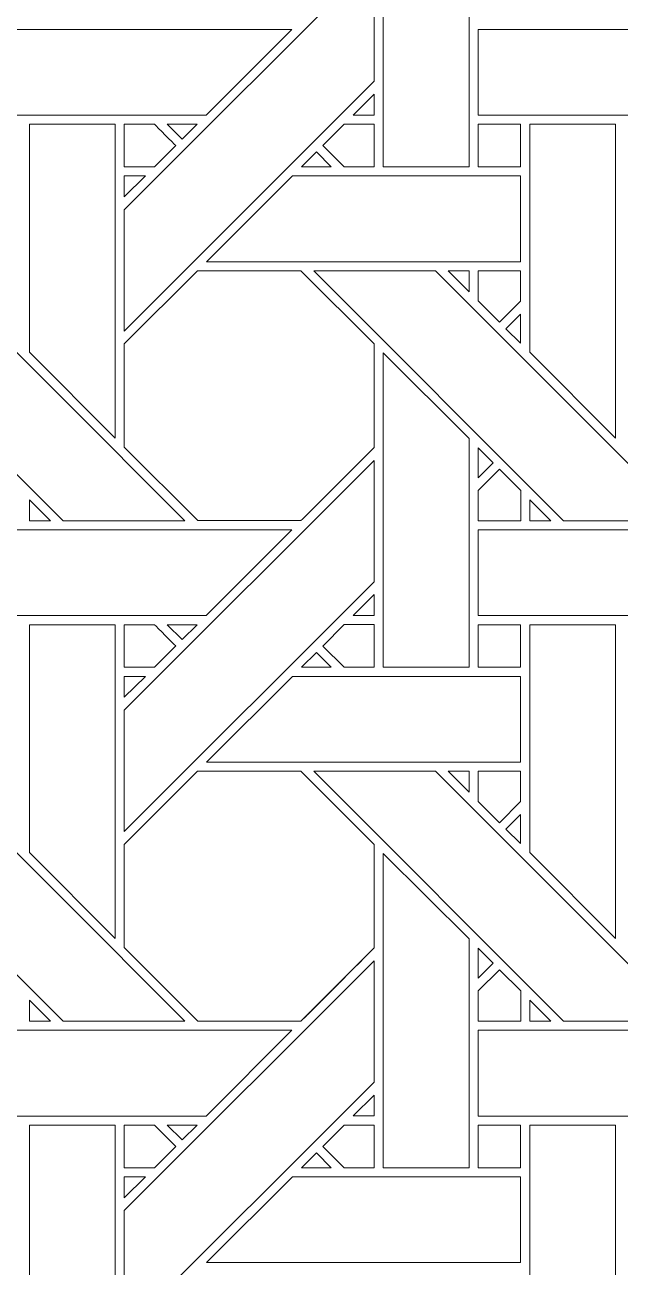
# Model space of a CAD drawing. Header units: inches. Extents: x 2.4 to 22.4, y -0.9 to 19.1.
# Drawn here: x 13.38 to 14.509, y 11.712 to 14.067 of the extents above; entities that cross this region are included whole.
import ezdxf

# ---------------------------------------------------------------- set-up
doc = ezdxf.new("R2010")
doc.units = ezdxf.units.IN
doc.header["$MEASUREMENT"] = 0
doc.layers.add('Design', color=7, linetype='Continuous', lineweight=0)

msp = doc.modelspace()

# ---------------------------------------------------------------- linework, layer by layer
at = {"layer": 'Design'}
for points, knots in [([(2.3829, 19.0948), (2.3829, 19.0948), (2.3829, -0.9052), (2.3829, -0.9052), (2.3829, -0.9052), (22.3829, -0.9052), (22.3829, -0.9052), (22.3829, -0.9052), (22.3829, 19.0948), (22.3829, 19.0948), (22.3829, 19.0948), (2.3829, 19.0948), (2.3829, 19.0948)], [0, 0, 0, 0, 1, 1, 1, 2, 2, 2, 3, 3, 3, 4, 4, 4, 4]), ([(3.3653, 18.1123), (3.3653, 18.1123), (3.3653, 0.0772), (3.3653, 0.0772), (3.3653, 0.0772), (21.4004, 0.0772), (21.4004, 0.0772), (21.4004, 0.0772), (21.4004, 18.1123), (21.4004, 18.1123), (21.4004, 18.1123), (3.3653, 18.1123), (3.3653, 18.1123)], [0, 0, 0, 0, 1, 1, 1, 2, 2, 2, 3, 3, 3, 4, 4, 4, 4]), ([(14.0599, 13.798), (14.0599, 13.798), (14.0599, 14.3939), (14.0599, 14.3939), (14.0599, 14.3939), (14.2227, 14.2317), (14.2227, 14.2317), (14.2227, 14.2317), (14.2227, 13.798), (14.2227, 13.798), (14.2227, 13.798), (14.0599, 13.798), (14.0599, 13.798)], [0, 0, 0, 0, 1, 1, 1, 2, 2, 2, 3, 3, 3, 4, 4, 4, 4]), ([(14.0428, 13.9603), (14.0428, 13.9603), (13.5691, 13.4866), (13.5691, 13.4866), (13.5691, 13.4866), (13.5691, 13.7167), (13.5691, 13.7167), (13.5691, 13.7167), (14.0428, 14.1903), (14.0428, 14.1903), (14.0428, 14.1903), (14.0428, 13.9603), (14.0428, 13.9603)], [0, 0, 0, 0, 1, 1, 1, 2, 2, 2, 3, 3, 3, 4, 4, 4, 4]), ([(13.887, 14.0588), (13.887, 14.0588), (13.7242, 13.8961), (13.7242, 13.8961), (13.7242, 13.8961), (13.2913, 13.8961), (13.2913, 13.8961), (13.2913, 13.8961), (13.2913, 14.0588), (13.2913, 14.0588), (13.2913, 14.0588), (13.887, 14.0588), (13.887, 14.0588)], [0, 0, 0, 0, 1, 1, 1, 2, 2, 2, 3, 3, 3, 4, 4, 4, 4]), ([(14.8357, 14.0588), (14.8357, 14.0588), (14.673, 13.8961), (14.673, 13.8961), (14.673, 13.8961), (14.24, 13.8961), (14.24, 13.8961), (14.24, 13.8961), (14.24, 14.0588), (14.24, 14.0588), (14.24, 14.0588), (14.8357, 14.0588), (14.8357, 14.0588)], [0, 0, 0, 0, 1, 1, 1, 2, 2, 2, 3, 3, 3, 4, 4, 4, 4]), ([(14.003, 13.8961), (14.003, 13.8961), (14.0428, 13.9359), (14.0428, 13.9359), (14.0428, 13.9359), (14.0428, 13.8961), (14.0428, 13.8961), (14.0428, 13.8961), (14.003, 13.8961), (14.003, 13.8961)], [0, 0, 0, 0, 1, 1, 1, 2, 2, 2, 3, 3, 3, 3]), ([(13.3891, 13.4466), (13.3891, 13.4466), (13.3891, 13.8788), (13.3891, 13.8788), (13.3891, 13.8788), (13.552, 13.8788), (13.552, 13.8788), (13.552, 13.8788), (13.552, 13.2837), (13.552, 13.2837), (13.552, 13.2837), (13.3891, 13.4466), (13.3891, 13.4466)], [0, 0, 0, 0, 1, 1, 1, 2, 2, 2, 3, 3, 3, 4, 4, 4, 4]), ([(13.6262, 13.8789), (13.6313, 13.8738), (13.6621, 13.8429), (13.6665, 13.8385), (13.6665, 13.8385), (13.6261, 13.7981), (13.6261, 13.7981), (13.6261, 13.7981), (13.5691, 13.7981), (13.5691, 13.7981), (13.5691, 13.7981), (13.5691, 13.8789), (13.5691, 13.8789), (13.5691, 13.8789), (13.6262, 13.8789), (13.6262, 13.8789)], [0, 0, 0, 0, 1, 1, 1, 2, 2, 2, 3, 3, 3, 4, 4, 4, 5, 5, 5, 5]), ([(13.6665, 13.8385), (13.6665, 13.8385), (13.6261, 13.7981), (13.6261, 13.7981), (13.6261, 13.7981), (13.5691, 13.7981), (13.5691, 13.7981), (13.5691, 13.7981), (13.5691, 13.8789), (13.5691, 13.8789), (13.5691, 13.8789), (13.6262, 13.8789), (13.6262, 13.8789), (13.6313, 13.8737), (13.6621, 13.8429), (13.6665, 13.8385)], [0, 0, 0, 0, 1, 1, 1, 2, 2, 2, 3, 3, 3, 4, 4, 4, 5, 5, 5, 5]), ([(13.6505, 13.8788), (13.6505, 13.8788), (13.707, 13.8788), (13.707, 13.8788), (13.707, 13.8788), (13.6787, 13.8506), (13.6787, 13.8506), (13.6787, 13.8506), (13.6505, 13.8788), (13.6505, 13.8788)], [0, 0, 0, 0, 1, 1, 1, 2, 2, 2, 3, 3, 3, 3]), ([(13.9857, 13.7981), (13.9857, 13.7981), (13.9453, 13.8385), (13.9453, 13.8385), (13.9453, 13.8385), (13.9858, 13.8789), (13.9858, 13.8789), (13.9858, 13.8789), (14.0428, 13.8789), (14.0428, 13.8789), (14.0428, 13.8789), (14.0428, 13.7981), (14.0428, 13.7981), (14.0428, 13.7981), (13.9857, 13.7981), (13.9857, 13.7981)], [0, 0, 0, 0, 1, 1, 1, 2, 2, 2, 3, 3, 3, 4, 4, 4, 5, 5, 5, 5]), ([(14.0428, 13.8789), (14.0428, 13.8789), (14.0428, 13.7981), (14.0428, 13.7981), (14.0428, 13.7981), (13.9857, 13.7981), (13.9857, 13.7981), (13.9857, 13.7981), (13.9453, 13.8385), (13.9453, 13.8385), (13.9453, 13.8385), (13.9858, 13.8789), (13.9858, 13.8789), (13.9858, 13.8789), (14.0428, 13.8789), (14.0428, 13.8789)], [0, 0, 0, 0, 1, 1, 1, 2, 2, 2, 3, 3, 3, 4, 4, 4, 5, 5, 5, 5]), ([(14.24, 13.8789), (14.24, 13.8789), (14.3203, 13.8789), (14.3203, 13.8789), (14.3203, 13.8789), (14.3203, 13.7981), (14.3203, 13.7981), (14.3203, 13.7981), (14.24, 13.7981), (14.24, 13.7981), (14.24, 13.7981), (14.24, 13.8789), (14.24, 13.8789)], [0, 0, 0, 0, 1, 1, 1, 2, 2, 2, 3, 3, 3, 4, 4, 4, 4]), ([(14.3203, 13.8789), (14.3203, 13.8789), (14.3203, 13.7981), (14.3203, 13.7981), (14.3203, 13.7981), (14.24, 13.7981), (14.24, 13.7981), (14.24, 13.7981), (14.24, 13.8789), (14.24, 13.8789), (14.24, 13.8789), (14.3203, 13.8789), (14.3203, 13.8789)], [0, 0, 0, 0, 1, 1, 1, 2, 2, 2, 3, 3, 3, 4, 4, 4, 4]), ([(14.3378, 13.4466), (14.3378, 13.4466), (14.3378, 13.8788), (14.3378, 13.8788), (14.3378, 13.8788), (14.5007, 13.8788), (14.5007, 13.8788), (14.5007, 13.8788), (14.5007, 13.2837), (14.5007, 13.2837), (14.5007, 13.2837), (14.3378, 13.4466), (14.3378, 13.4466)], [0, 0, 0, 0, 1, 1, 1, 2, 2, 2, 3, 3, 3, 4, 4, 4, 4]), ([(13.9615, 13.798), (13.9615, 13.798), (13.905, 13.798), (13.905, 13.798), (13.905, 13.798), (13.9332, 13.8263), (13.9332, 13.8263), (13.9332, 13.8263), (13.9615, 13.798), (13.9615, 13.798)], [0, 0, 0, 0, 1, 1, 1, 2, 2, 2, 3, 3, 3, 3]), ([(13.609, 13.7809), (13.609, 13.7809), (13.5691, 13.7411), (13.5691, 13.7411), (13.5691, 13.7411), (13.5691, 13.7809), (13.5691, 13.7809), (13.5691, 13.7809), (13.609, 13.7809), (13.609, 13.7809)], [0, 0, 0, 0, 1, 1, 1, 2, 2, 2, 3, 3, 3, 3]), ([(14.3203, 13.7809), (14.3203, 13.7809), (14.3203, 13.6181), (14.3203, 13.6181), (14.3203, 13.6181), (13.725, 13.6181), (13.725, 13.6181), (13.725, 13.6181), (13.8878, 13.7809), (13.8878, 13.7809), (13.8878, 13.7809), (14.3203, 13.7809), (14.3203, 13.7809)], [0, 0, 0, 0, 1, 1, 1, 2, 2, 2, 3, 3, 3, 4, 4, 4, 4]), ([(13.6841, 13.1273), (13.6841, 13.1273), (13.4531, 13.1273), (13.4531, 13.1273), (13.4531, 13.1273), (12.9795, 13.601), (12.9795, 13.601), (12.9795, 13.601), (13.2105, 13.601), (13.2105, 13.601), (13.2105, 13.601), (13.6841, 13.1273), (13.6841, 13.1273)], [0, 0, 0, 0, 1, 1, 1, 2, 2, 2, 3, 3, 3, 4, 4, 4, 4]), ([(13.7078, 13.601), (13.7078, 13.601), (13.904, 13.601), (13.904, 13.601), (13.904, 13.601), (14.0428, 13.4623), (14.0428, 13.4623), (14.0428, 13.4623), (14.0428, 13.2661), (14.0428, 13.2661), (14.025, 13.2481), (13.9131, 13.1364), (13.9041, 13.1274), (13.9041, 13.1274), (13.7084, 13.1274), (13.7084, 13.1274), (13.7084, 13.1274), (13.5691, 13.2666), (13.5691, 13.2666), (13.5691, 13.2666), (13.5691, 13.4623), (13.5691, 13.4623), (13.5691, 13.4623), (13.7078, 13.601), (13.7078, 13.601)], [0, 0, 0, 0, 1, 1, 1, 2, 2, 2, 3, 3, 3, 4, 4, 4, 5, 5, 5, 6, 6, 6, 7, 7, 7, 8, 8, 8, 8]), ([(14.0428, 13.4623), (14.0428, 13.4623), (14.0428, 13.2661), (14.0428, 13.2661), (14.025, 13.2481), (13.9131, 13.1364), (13.9041, 13.1274), (13.9041, 13.1274), (13.7084, 13.1274), (13.7084, 13.1274), (13.7084, 13.1274), (13.5691, 13.2666), (13.5691, 13.2666), (13.5691, 13.2666), (13.5691, 13.4623), (13.5691, 13.4623), (13.5691, 13.4623), (13.7078, 13.601), (13.7078, 13.601), (13.7078, 13.601), (13.904, 13.601), (13.904, 13.601), (13.904, 13.601), (14.0428, 13.4623), (14.0428, 13.4623)], [0, 0, 0, 0, 1, 1, 1, 2, 2, 2, 3, 3, 3, 4, 4, 4, 5, 5, 5, 6, 6, 6, 7, 7, 7, 8, 8, 8, 8]), ([(14.6329, 13.1273), (14.6329, 13.1273), (14.4018, 13.1273), (14.4018, 13.1273), (14.4018, 13.1273), (13.9283, 13.601), (13.9283, 13.601), (13.9283, 13.601), (14.1592, 13.601), (14.1592, 13.601), (14.1592, 13.601), (14.6329, 13.1273), (14.6329, 13.1273)], [0, 0, 0, 0, 1, 1, 1, 2, 2, 2, 3, 3, 3, 4, 4, 4, 4]), ([(14.1833, 13.601), (14.1833, 13.601), (14.2228, 13.601), (14.2228, 13.601), (14.2228, 13.601), (14.2228, 13.5611), (14.2228, 13.5611), (14.2228, 13.5611), (14.1833, 13.601), (14.1833, 13.601)], [0, 0, 0, 0, 1, 1, 1, 2, 2, 2, 3, 3, 3, 3]), ([(14.3203, 13.601), (14.3203, 13.601), (14.3203, 13.5434), (14.3203, 13.5434), (14.3203, 13.5434), (14.2803, 13.5035), (14.2803, 13.5035), (14.2803, 13.5035), (14.24, 13.5438), (14.24, 13.5438), (14.24, 13.5438), (14.24, 13.601), (14.24, 13.601), (14.24, 13.601), (14.3203, 13.601), (14.3203, 13.601)], [0, 0, 0, 0, 1, 1, 1, 2, 2, 2, 3, 3, 3, 4, 4, 4, 5, 5, 5, 5]), ([(14.2803, 13.5035), (14.2803, 13.5035), (14.24, 13.5438), (14.24, 13.5438), (14.24, 13.5438), (14.24, 13.601), (14.24, 13.601), (14.24, 13.601), (14.3203, 13.601), (14.3203, 13.601), (14.3203, 13.601), (14.3203, 13.5434), (14.3203, 13.5434), (14.3203, 13.5434), (14.2803, 13.5035), (14.2803, 13.5035)], [0, 0, 0, 0, 1, 1, 1, 2, 2, 2, 3, 3, 3, 4, 4, 4, 5, 5, 5, 5]), ([(14.3203, 13.5191), (14.3203, 13.5191), (14.3203, 13.464), (14.3203, 13.464), (14.3203, 13.464), (14.2925, 13.4913), (14.2925, 13.4913), (14.2925, 13.4913), (14.3203, 13.5191), (14.3203, 13.5191)], [0, 0, 0, 0, 1, 1, 1, 2, 2, 2, 3, 3, 3, 3]), ([(14.0599, 12.8493), (14.0599, 12.8493), (14.0599, 13.4452), (14.0599, 13.4452), (14.0599, 13.4452), (14.2227, 13.283), (14.2227, 13.283), (14.2227, 13.283), (14.2227, 12.8493), (14.2227, 12.8493), (14.2227, 12.8493), (14.0599, 12.8493), (14.0599, 12.8493)], [0, 0, 0, 0, 1, 1, 1, 2, 2, 2, 3, 3, 3, 4, 4, 4, 4]), ([(14.24, 13.2088), (14.24, 13.2088), (14.24, 13.2655), (14.24, 13.2655), (14.24, 13.2655), (14.2682, 13.2369), (14.2682, 13.2369), (14.2682, 13.2369), (14.24, 13.2088), (14.24, 13.2088)], [0, 0, 0, 0, 1, 1, 1, 2, 2, 2, 3, 3, 3, 3]), ([(14.0428, 13.0116), (14.0428, 13.0116), (13.5691, 12.5379), (13.5691, 12.5379), (13.5691, 12.5379), (13.5691, 12.768), (13.5691, 12.768), (13.5691, 12.768), (14.0428, 13.2416), (14.0428, 13.2416), (14.0428, 13.2416), (14.0428, 13.0116), (14.0428, 13.0116)], [0, 0, 0, 0, 1, 1, 1, 2, 2, 2, 3, 3, 3, 4, 4, 4, 4]), ([(14.24, 13.1271), (14.24, 13.1271), (14.24, 13.1844), (14.24, 13.1844), (14.24, 13.1844), (14.2803, 13.2247), (14.2803, 13.2247), (14.2803, 13.2247), (14.3207, 13.1844), (14.3207, 13.1844), (14.3207, 13.1844), (14.3207, 13.1271), (14.3207, 13.1271), (14.3207, 13.1271), (14.24, 13.1271), (14.24, 13.1271)], [0, 0, 0, 0, 1, 1, 1, 2, 2, 2, 3, 3, 3, 4, 4, 4, 5, 5, 5, 5]), ([(14.2803, 13.2247), (14.2803, 13.2247), (14.3207, 13.1844), (14.3207, 13.1844), (14.3207, 13.1844), (14.3207, 13.1271), (14.3207, 13.1271), (14.3207, 13.1271), (14.24, 13.1271), (14.24, 13.1271), (14.24, 13.1271), (14.24, 13.1844), (14.24, 13.1844), (14.24, 13.1844), (14.2803, 13.2247), (14.2803, 13.2247)], [0, 0, 0, 0, 1, 1, 1, 2, 2, 2, 3, 3, 3, 4, 4, 4, 5, 5, 5, 5]), ([(13.3892, 13.1273), (13.3892, 13.1273), (13.3892, 13.1671), (13.3892, 13.1671), (13.3892, 13.1671), (13.4289, 13.1273), (13.4289, 13.1273), (13.4289, 13.1273), (13.3892, 13.1273), (13.3892, 13.1273)], [0, 0, 0, 0, 1, 1, 1, 2, 2, 2, 3, 3, 3, 3]), ([(14.3379, 13.1273), (14.3379, 13.1273), (14.3379, 13.1671), (14.3379, 13.1671), (14.3379, 13.1671), (14.3776, 13.1273), (14.3776, 13.1273), (14.3776, 13.1273), (14.3379, 13.1273), (14.3379, 13.1273)], [0, 0, 0, 0, 1, 1, 1, 2, 2, 2, 3, 3, 3, 3]), ([(13.887, 13.1101), (13.887, 13.1101), (13.7242, 12.9474), (13.7242, 12.9474), (13.7242, 12.9474), (13.2913, 12.9474), (13.2913, 12.9474), (13.2913, 12.9474), (13.2913, 13.1101), (13.2913, 13.1101), (13.2913, 13.1101), (13.887, 13.1101), (13.887, 13.1101)], [0, 0, 0, 0, 1, 1, 1, 2, 2, 2, 3, 3, 3, 4, 4, 4, 4]), ([(14.8357, 13.1101), (14.8357, 13.1101), (14.673, 12.9474), (14.673, 12.9474), (14.673, 12.9474), (14.24, 12.9474), (14.24, 12.9474), (14.24, 12.9474), (14.24, 13.1101), (14.24, 13.1101), (14.24, 13.1101), (14.8357, 13.1101), (14.8357, 13.1101)], [0, 0, 0, 0, 1, 1, 1, 2, 2, 2, 3, 3, 3, 4, 4, 4, 4]), ([(14.003, 12.9474), (14.003, 12.9474), (14.0428, 12.9872), (14.0428, 12.9872), (14.0428, 12.9872), (14.0428, 12.9474), (14.0428, 12.9474), (14.0428, 12.9474), (14.003, 12.9474), (14.003, 12.9474)], [0, 0, 0, 0, 1, 1, 1, 2, 2, 2, 3, 3, 3, 3]), ([(13.3891, 12.4979), (13.3891, 12.4979), (13.3891, 12.9301), (13.3891, 12.9301), (13.3891, 12.9301), (13.552, 12.9301), (13.552, 12.9301), (13.552, 12.9301), (13.552, 12.335), (13.552, 12.335), (13.552, 12.335), (13.3891, 12.4979), (13.3891, 12.4979)], [0, 0, 0, 0, 1, 1, 1, 2, 2, 2, 3, 3, 3, 4, 4, 4, 4]), ([(13.6262, 12.9301), (13.6313, 12.925), (13.6621, 12.8942), (13.6665, 12.8898), (13.6665, 12.8898), (13.6261, 12.8494), (13.6261, 12.8494), (13.6261, 12.8494), (13.5691, 12.8494), (13.5691, 12.8494), (13.5691, 12.8494), (13.5691, 12.9301), (13.5691, 12.9301), (13.5691, 12.9301), (13.6262, 12.9301), (13.6262, 12.9301)], [0, 0, 0, 0, 1, 1, 1, 2, 2, 2, 3, 3, 3, 4, 4, 4, 5, 5, 5, 5]), ([(13.6665, 12.8898), (13.6665, 12.8898), (13.6261, 12.8494), (13.6261, 12.8494), (13.6261, 12.8494), (13.5691, 12.8494), (13.5691, 12.8494), (13.5691, 12.8494), (13.5691, 12.9301), (13.5691, 12.9301), (13.5691, 12.9301), (13.6262, 12.9301), (13.6262, 12.9301), (13.6313, 12.925), (13.6621, 12.8942), (13.6665, 12.8898)], [0, 0, 0, 0, 1, 1, 1, 2, 2, 2, 3, 3, 3, 4, 4, 4, 5, 5, 5, 5]), ([(13.6505, 12.9301), (13.6505, 12.9301), (13.707, 12.9301), (13.707, 12.9301), (13.707, 12.9301), (13.6787, 12.9019), (13.6787, 12.9019), (13.6787, 12.9019), (13.6505, 12.9301), (13.6505, 12.9301)], [0, 0, 0, 0, 1, 1, 1, 2, 2, 2, 3, 3, 3, 3]), ([(13.9857, 12.8494), (13.9857, 12.8494), (13.9453, 12.8897), (13.9453, 12.8897), (13.9453, 12.8897), (13.9858, 12.9302), (13.9858, 12.9302), (13.9858, 12.9302), (14.0428, 12.9302), (14.0428, 12.9302), (14.0428, 12.9302), (14.0428, 12.8494), (14.0428, 12.8494), (14.0428, 12.8494), (13.9857, 12.8494), (13.9857, 12.8494)], [0, 0, 0, 0, 1, 1, 1, 2, 2, 2, 3, 3, 3, 4, 4, 4, 5, 5, 5, 5]), ([(14.0428, 12.9302), (14.0428, 12.9302), (14.0428, 12.8494), (14.0428, 12.8494), (14.0428, 12.8494), (13.9857, 12.8494), (13.9857, 12.8494), (13.9857, 12.8494), (13.9453, 12.8897), (13.9453, 12.8897), (13.9453, 12.8897), (13.9858, 12.9302), (13.9858, 12.9302), (13.9858, 12.9302), (14.0428, 12.9302), (14.0428, 12.9302)], [0, 0, 0, 0, 1, 1, 1, 2, 2, 2, 3, 3, 3, 4, 4, 4, 5, 5, 5, 5]), ([(14.24, 12.9301), (14.24, 12.9301), (14.3203, 12.9301), (14.3203, 12.9301), (14.3203, 12.9301), (14.3203, 12.8494), (14.3203, 12.8494), (14.3203, 12.8494), (14.24, 12.8494), (14.24, 12.8494), (14.24, 12.8494), (14.24, 12.9301), (14.24, 12.9301)], [0, 0, 0, 0, 1, 1, 1, 2, 2, 2, 3, 3, 3, 4, 4, 4, 4]), ([(14.3203, 12.9301), (14.3203, 12.9301), (14.3203, 12.8494), (14.3203, 12.8494), (14.3203, 12.8494), (14.24, 12.8494), (14.24, 12.8494), (14.24, 12.8494), (14.24, 12.9301), (14.24, 12.9301), (14.24, 12.9301), (14.3203, 12.9301), (14.3203, 12.9301)], [0, 0, 0, 0, 1, 1, 1, 2, 2, 2, 3, 3, 3, 4, 4, 4, 4]), ([(14.3378, 12.4979), (14.3378, 12.4979), (14.3378, 12.9301), (14.3378, 12.9301), (14.3378, 12.9301), (14.5007, 12.9301), (14.5007, 12.9301), (14.5007, 12.9301), (14.5007, 12.335), (14.5007, 12.335), (14.5007, 12.335), (14.3378, 12.4979), (14.3378, 12.4979)], [0, 0, 0, 0, 1, 1, 1, 2, 2, 2, 3, 3, 3, 4, 4, 4, 4]), ([(13.9615, 12.8493), (13.9615, 12.8493), (13.905, 12.8493), (13.905, 12.8493), (13.905, 12.8493), (13.9332, 12.8776), (13.9332, 12.8776), (13.9332, 12.8776), (13.9615, 12.8493), (13.9615, 12.8493)], [0, 0, 0, 0, 1, 1, 1, 2, 2, 2, 3, 3, 3, 3]), ([(13.609, 12.8322), (13.609, 12.8322), (13.5691, 12.7924), (13.5691, 12.7924), (13.5691, 12.7924), (13.5691, 12.8322), (13.5691, 12.8322), (13.5691, 12.8322), (13.609, 12.8322), (13.609, 12.8322)], [0, 0, 0, 0, 1, 1, 1, 2, 2, 2, 3, 3, 3, 3]), ([(14.3203, 12.8322), (14.3203, 12.8322), (14.3203, 12.6694), (14.3203, 12.6694), (14.3203, 12.6694), (13.725, 12.6694), (13.725, 12.6694), (13.725, 12.6694), (13.8878, 12.8322), (13.8878, 12.8322), (13.8878, 12.8322), (14.3203, 12.8322), (14.3203, 12.8322)], [0, 0, 0, 0, 1, 1, 1, 2, 2, 2, 3, 3, 3, 4, 4, 4, 4]), ([(13.6841, 12.1786), (13.6841, 12.1786), (13.4531, 12.1786), (13.4531, 12.1786), (13.4531, 12.1786), (12.9795, 12.6522), (12.9795, 12.6522), (12.9795, 12.6522), (13.2105, 12.6522), (13.2105, 12.6522), (13.2105, 12.6522), (13.6841, 12.1786), (13.6841, 12.1786)], [0, 0, 0, 0, 1, 1, 1, 2, 2, 2, 3, 3, 3, 4, 4, 4, 4]), ([(13.7078, 12.6523), (13.7078, 12.6523), (13.904, 12.6523), (13.904, 12.6523), (13.904, 12.6523), (14.0428, 12.5135), (14.0428, 12.5135), (14.0428, 12.5135), (14.0428, 12.3173), (14.0428, 12.3173), (14.025, 12.2994), (13.9131, 12.1876), (13.9041, 12.1786), (13.9041, 12.1786), (13.7084, 12.1786), (13.7084, 12.1786), (13.7084, 12.1786), (13.5691, 12.3179), (13.5691, 12.3179), (13.5691, 12.3179), (13.5691, 12.5135), (13.5691, 12.5135), (13.5691, 12.5135), (13.7078, 12.6523), (13.7078, 12.6523)], [0, 0, 0, 0, 1, 1, 1, 2, 2, 2, 3, 3, 3, 4, 4, 4, 5, 5, 5, 6, 6, 6, 7, 7, 7, 8, 8, 8, 8]), ([(14.0428, 12.5135), (14.0428, 12.5135), (14.0428, 12.3173), (14.0428, 12.3173), (14.0246, 12.299), (13.9128, 12.1874), (13.9041, 12.1786), (13.9041, 12.1786), (13.7084, 12.1786), (13.7084, 12.1786), (13.7084, 12.1786), (13.5691, 12.3179), (13.5691, 12.3179), (13.5691, 12.3179), (13.5691, 12.5135), (13.5691, 12.5135), (13.5691, 12.5135), (13.7078, 12.6523), (13.7078, 12.6523), (13.7078, 12.6523), (13.904, 12.6523), (13.904, 12.6523), (13.904, 12.6523), (14.0428, 12.5135), (14.0428, 12.5135)], [0, 0, 0, 0, 1, 1, 1, 2, 2, 2, 3, 3, 3, 4, 4, 4, 5, 5, 5, 6, 6, 6, 7, 7, 7, 8, 8, 8, 8]), ([(14.6329, 12.1786), (14.6329, 12.1786), (14.4018, 12.1786), (14.4018, 12.1786), (14.4018, 12.1786), (13.9283, 12.6522), (13.9283, 12.6522), (13.9283, 12.6522), (14.1592, 12.6522), (14.1592, 12.6522), (14.1592, 12.6522), (14.6329, 12.1786), (14.6329, 12.1786)], [0, 0, 0, 0, 1, 1, 1, 2, 2, 2, 3, 3, 3, 4, 4, 4, 4]), ([(14.1833, 12.6522), (14.1833, 12.6522), (14.2228, 12.6522), (14.2228, 12.6522), (14.2228, 12.6522), (14.2228, 12.6124), (14.2228, 12.6124), (14.2228, 12.6124), (14.1833, 12.6522), (14.1833, 12.6522)], [0, 0, 0, 0, 1, 1, 1, 2, 2, 2, 3, 3, 3, 3]), ([(14.3203, 12.6523), (14.3203, 12.6523), (14.3203, 12.5947), (14.3203, 12.5947), (14.3203, 12.5947), (14.2803, 12.5547), (14.2803, 12.5547), (14.2803, 12.5547), (14.24, 12.5951), (14.24, 12.5951), (14.24, 12.5951), (14.24, 12.6523), (14.24, 12.6523), (14.24, 12.6523), (14.3203, 12.6523), (14.3203, 12.6523)], [0, 0, 0, 0, 1, 1, 1, 2, 2, 2, 3, 3, 3, 4, 4, 4, 5, 5, 5, 5]), ([(14.2803, 12.5547), (14.2803, 12.5547), (14.24, 12.5951), (14.24, 12.5951), (14.24, 12.5951), (14.24, 12.6523), (14.24, 12.6523), (14.24, 12.6523), (14.3203, 12.6523), (14.3203, 12.6523), (14.3203, 12.6523), (14.3203, 12.5947), (14.3203, 12.5947), (14.3203, 12.5947), (14.2803, 12.5547), (14.2803, 12.5547)], [0, 0, 0, 0, 1, 1, 1, 2, 2, 2, 3, 3, 3, 4, 4, 4, 5, 5, 5, 5]), ([(14.3203, 12.5704), (14.3203, 12.5704), (14.3203, 12.5152), (14.3203, 12.5152), (14.3203, 12.5152), (14.2925, 12.5426), (14.2925, 12.5426), (14.2925, 12.5426), (14.3203, 12.5704), (14.3203, 12.5704)], [0, 0, 0, 0, 1, 1, 1, 2, 2, 2, 3, 3, 3, 3]), ([(14.0599, 11.9006), (14.0599, 11.9006), (14.0599, 12.4964), (14.0599, 12.4964), (14.0599, 12.4964), (14.2227, 12.3343), (14.2227, 12.3343), (14.2227, 12.3343), (14.2227, 11.9006), (14.2227, 11.9006), (14.2227, 11.9006), (14.0599, 11.9006), (14.0599, 11.9006)], [0, 0, 0, 0, 1, 1, 1, 2, 2, 2, 3, 3, 3, 4, 4, 4, 4]), ([(14.24, 12.26), (14.24, 12.26), (14.24, 12.3168), (14.24, 12.3168), (14.24, 12.3168), (14.2682, 12.2882), (14.2682, 12.2882), (14.2682, 12.2882), (14.24, 12.26), (14.24, 12.26)], [0, 0, 0, 0, 1, 1, 1, 2, 2, 2, 3, 3, 3, 3]), ([(14.0428, 12.0628), (14.0428, 12.0628), (13.5691, 11.5892), (13.5691, 11.5892), (13.5691, 11.5892), (13.5691, 11.8193), (13.5691, 11.8193), (13.5691, 11.8193), (14.0428, 12.2929), (14.0428, 12.2929), (14.0428, 12.2929), (14.0428, 12.0628), (14.0428, 12.0628)], [0, 0, 0, 0, 1, 1, 1, 2, 2, 2, 3, 3, 3, 4, 4, 4, 4]), ([(14.24, 12.1784), (14.24, 12.1784), (14.24, 12.2357), (14.24, 12.2357), (14.24, 12.2357), (14.2803, 12.276), (14.2803, 12.276), (14.2803, 12.276), (14.3207, 12.2357), (14.3207, 12.2357), (14.3207, 12.2357), (14.3207, 12.1784), (14.3207, 12.1784), (14.3207, 12.1784), (14.24, 12.1784), (14.24, 12.1784)], [0, 0, 0, 0, 1, 1, 1, 2, 2, 2, 3, 3, 3, 4, 4, 4, 5, 5, 5, 5]), ([(14.2803, 12.276), (14.2803, 12.276), (14.3207, 12.2357), (14.3207, 12.2357), (14.3207, 12.2357), (14.3207, 12.1784), (14.3207, 12.1784), (14.3207, 12.1784), (14.24, 12.1784), (14.24, 12.1784), (14.24, 12.1784), (14.24, 12.2357), (14.24, 12.2357), (14.24, 12.2357), (14.2803, 12.276), (14.2803, 12.276)], [0, 0, 0, 0, 1, 1, 1, 2, 2, 2, 3, 3, 3, 4, 4, 4, 5, 5, 5, 5]), ([(13.3892, 12.1786), (13.3892, 12.1786), (13.3892, 12.2184), (13.3892, 12.2184), (13.3892, 12.2184), (13.4289, 12.1786), (13.4289, 12.1786), (13.4289, 12.1786), (13.3892, 12.1786), (13.3892, 12.1786)], [0, 0, 0, 0, 1, 1, 1, 2, 2, 2, 3, 3, 3, 3]), ([(14.3379, 12.1786), (14.3379, 12.1786), (14.3379, 12.2184), (14.3379, 12.2184), (14.3379, 12.2184), (14.3776, 12.1786), (14.3776, 12.1786), (14.3776, 12.1786), (14.3379, 12.1786), (14.3379, 12.1786)], [0, 0, 0, 0, 1, 1, 1, 2, 2, 2, 3, 3, 3, 3]), ([(13.887, 12.1613), (13.887, 12.1613), (13.7242, 11.9986), (13.7242, 11.9986), (13.7242, 11.9986), (13.2913, 11.9986), (13.2913, 11.9986), (13.2913, 11.9986), (13.2913, 12.1613), (13.2913, 12.1613), (13.2913, 12.1613), (13.887, 12.1613), (13.887, 12.1613)], [0, 0, 0, 0, 1, 1, 1, 2, 2, 2, 3, 3, 3, 4, 4, 4, 4]), ([(14.8357, 12.1613), (14.8357, 12.1613), (14.673, 11.9986), (14.673, 11.9986), (14.673, 11.9986), (14.24, 11.9986), (14.24, 11.9986), (14.24, 11.9986), (14.24, 12.1613), (14.24, 12.1613), (14.24, 12.1613), (14.8357, 12.1613), (14.8357, 12.1613)], [0, 0, 0, 0, 1, 1, 1, 2, 2, 2, 3, 3, 3, 4, 4, 4, 4]), ([(14.003, 11.9987), (14.003, 11.9987), (14.0428, 12.0384), (14.0428, 12.0384), (14.0428, 12.0384), (14.0428, 11.9987), (14.0428, 11.9987), (14.0428, 11.9987), (14.003, 11.9987), (14.003, 11.9987)], [0, 0, 0, 0, 1, 1, 1, 2, 2, 2, 3, 3, 3, 3]), ([(13.3891, 11.5492), (13.3891, 11.5492), (13.3891, 11.9814), (13.3891, 11.9814), (13.3891, 11.9814), (13.552, 11.9814), (13.552, 11.9814), (13.552, 11.9814), (13.552, 11.3863), (13.552, 11.3863), (13.552, 11.3863), (13.3891, 11.5492), (13.3891, 11.5492)], [0, 0, 0, 0, 1, 1, 1, 2, 2, 2, 3, 3, 3, 4, 4, 4, 4]), ([(13.6262, 11.9814), (13.6313, 11.9763), (13.6621, 11.9455), (13.6665, 11.9411), (13.6665, 11.9411), (13.6261, 11.9006), (13.6261, 11.9006), (13.6261, 11.9006), (13.5691, 11.9006), (13.5691, 11.9006), (13.5691, 11.9006), (13.5691, 11.9814), (13.5691, 11.9814), (13.5691, 11.9814), (13.6262, 11.9814), (13.6262, 11.9814)], [0, 0, 0, 0, 1, 1, 1, 2, 2, 2, 3, 3, 3, 4, 4, 4, 5, 5, 5, 5]), ([(13.6665, 11.9411), (13.6665, 11.9411), (13.6261, 11.9006), (13.6261, 11.9006), (13.6261, 11.9006), (13.5691, 11.9006), (13.5691, 11.9006), (13.5691, 11.9006), (13.5691, 11.9814), (13.5691, 11.9814), (13.5691, 11.9814), (13.6262, 11.9814), (13.6262, 11.9814), (13.6315, 11.9761), (13.6623, 11.9452), (13.6665, 11.9411)], [0, 0, 0, 0, 1, 1, 1, 2, 2, 2, 3, 3, 3, 4, 4, 4, 5, 5, 5, 5]), ([(13.6505, 11.9814), (13.6505, 11.9814), (13.707, 11.9814), (13.707, 11.9814), (13.707, 11.9814), (13.6787, 11.9532), (13.6787, 11.9532), (13.6787, 11.9532), (13.6505, 11.9814), (13.6505, 11.9814)], [0, 0, 0, 0, 1, 1, 1, 2, 2, 2, 3, 3, 3, 3]), ([(13.9857, 11.9006), (13.9857, 11.9006), (13.9453, 11.941), (13.9453, 11.941), (13.9453, 11.941), (13.9858, 11.9814), (13.9858, 11.9814), (13.9858, 11.9814), (14.0428, 11.9814), (14.0428, 11.9814), (14.0428, 11.9814), (14.0428, 11.9006), (14.0428, 11.9006), (14.0428, 11.9006), (13.9857, 11.9006), (13.9857, 11.9006)], [0, 0, 0, 0, 1, 1, 1, 2, 2, 2, 3, 3, 3, 4, 4, 4, 5, 5, 5, 5]), ([(14.0428, 11.9814), (14.0428, 11.9814), (14.0428, 11.9006), (14.0428, 11.9006), (14.0428, 11.9006), (13.9857, 11.9006), (13.9857, 11.9006), (13.9857, 11.9006), (13.9453, 11.941), (13.9453, 11.941), (13.9453, 11.941), (13.9858, 11.9814), (13.9858, 11.9814), (13.9858, 11.9814), (14.0428, 11.9814), (14.0428, 11.9814)], [0, 0, 0, 0, 1, 1, 1, 2, 2, 2, 3, 3, 3, 4, 4, 4, 5, 5, 5, 5]), ([(14.24, 11.9814), (14.24, 11.9814), (14.3203, 11.9814), (14.3203, 11.9814), (14.3203, 11.9814), (14.3203, 11.9006), (14.3203, 11.9006), (14.3203, 11.9006), (14.24, 11.9006), (14.24, 11.9006), (14.24, 11.9006), (14.24, 11.9814), (14.24, 11.9814)], [0, 0, 0, 0, 1, 1, 1, 2, 2, 2, 3, 3, 3, 4, 4, 4, 4]), ([(14.3203, 11.9814), (14.3203, 11.9814), (14.3203, 11.9006), (14.3203, 11.9006), (14.3203, 11.9006), (14.24, 11.9006), (14.24, 11.9006), (14.24, 11.9006), (14.24, 11.9814), (14.24, 11.9814), (14.24, 11.9814), (14.3203, 11.9814), (14.3203, 11.9814)], [0, 0, 0, 0, 1, 1, 1, 2, 2, 2, 3, 3, 3, 4, 4, 4, 4]), ([(14.3378, 11.5492), (14.3378, 11.5492), (14.3378, 11.9814), (14.3378, 11.9814), (14.3378, 11.9814), (14.5007, 11.9814), (14.5007, 11.9814), (14.5007, 11.9814), (14.5007, 11.3863), (14.5007, 11.3863), (14.5007, 11.3863), (14.3378, 11.5492), (14.3378, 11.5492)], [0, 0, 0, 0, 1, 1, 1, 2, 2, 2, 3, 3, 3, 4, 4, 4, 4]), ([(13.9614, 11.9006), (13.9614, 11.9006), (13.905, 11.9006), (13.905, 11.9006), (13.905, 11.9006), (13.9332, 11.9289), (13.9332, 11.9289), (13.9332, 11.9289), (13.9614, 11.9006), (13.9614, 11.9006)], [0, 0, 0, 0, 1, 1, 1, 2, 2, 2, 3, 3, 3, 3]), ([(13.609, 11.8835), (13.609, 11.8835), (13.5691, 11.8436), (13.5691, 11.8436), (13.5691, 11.8436), (13.5691, 11.8835), (13.5691, 11.8835), (13.5691, 11.8835), (13.609, 11.8835), (13.609, 11.8835)], [0, 0, 0, 0, 1, 1, 1, 2, 2, 2, 3, 3, 3, 3]), ([(14.3203, 11.8835), (14.3203, 11.8835), (14.3203, 11.7207), (14.3203, 11.7207), (14.3203, 11.7207), (13.725, 11.7207), (13.725, 11.7207), (13.725, 11.7207), (13.8878, 11.8835), (13.8878, 11.8835), (13.8878, 11.8835), (14.3203, 11.8835), (14.3203, 11.8835)], [0, 0, 0, 0, 1, 1, 1, 2, 2, 2, 3, 3, 3, 4, 4, 4, 4])]:
    msp.add_open_spline(points, degree=3, knots=knots, dxfattribs=at)

doc.saveas('drawing.dxf')
